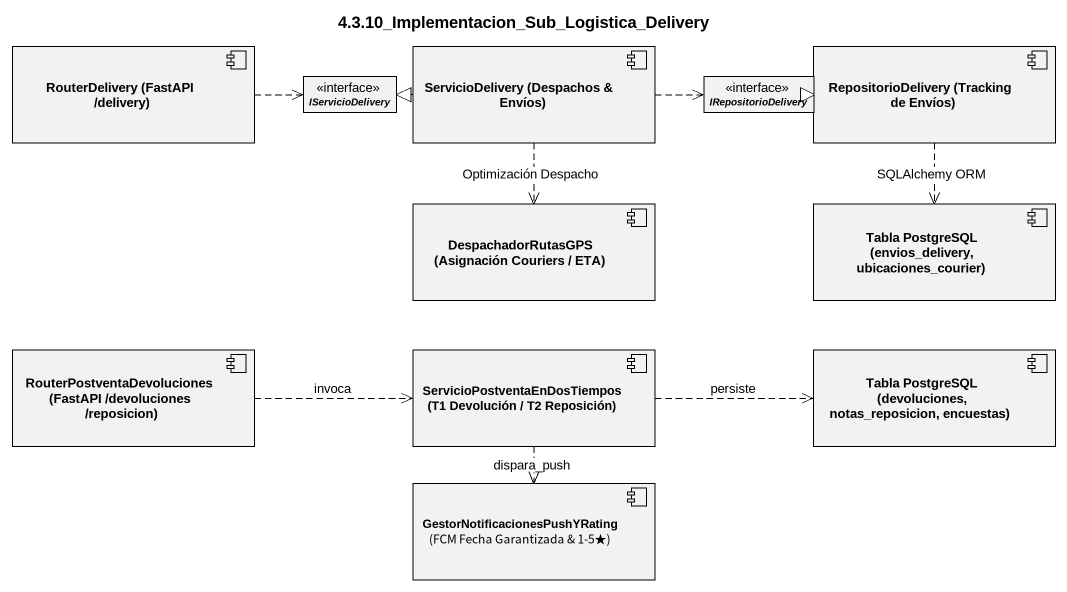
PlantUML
@startuml
title 4.3.10_Implementacion_Sub_Logistica_Delivery
allowmixing
hide circle
hide empty members
component "RouterDelivery (FastAPI /delivery)" as RouterDelivery_FastAPI
component "ServicioDelivery (Despachos & Envíos)" as ServicioDelivery_Despachos
component "RepositorioDelivery (Tracking de Envíos)" as RepositorioDelivery
interface IServicioDelivery
interface IRepositorioDelivery
component "DespachadorRutasGPS (Asignación Couriers / ETA)" as DespachadorRutasGPS
component "Tabla PostgreSQL (envios_delivery, ubicaciones_courier)" as Tabla_PostgreSQL_envios
component "RouterPostventaDevoluciones (FastAPI /devoluciones /reposicion)" as RouterPostventaDevoluciones
component "ServicioPostventaEnDosTiempos (T1 Devolución / T2 Reposición)" as ServicioPostventaEnDosTiempo
component "Tabla PostgreSQL (devoluciones, notas_reposicion, encuestas)" as Tabla_PostgreSQL
component "GestorNotificacionesPushYRating (FCM Fecha Garantizada & 1-5★)" as GestorNotificacionesPushYRat
RouterDelivery_FastAPI .right.> IServicioDelivery
ServicioDelivery_Despachos .left.|> IServicioDelivery
ServicioDelivery_Despachos .right.> IRepositorioDelivery
ServicioDelivery_Despachos ..> DespachadorRutasGPS : Optimización Despacho
RepositorioDelivery .left.|> IRepositorioDelivery
RepositorioDelivery ..> Tabla_PostgreSQL_envios : SQLAlchemy ORM
RouterPostventaDevoluciones .right.> ServicioPostventaEnDosTiempo : invoca
ServicioPostventaEnDosTiempo .right.> Tabla_PostgreSQL : persiste
ServicioPostventaEnDosTiempo ..> GestorNotificacionesPushYRat : dispara_push
@enduml
